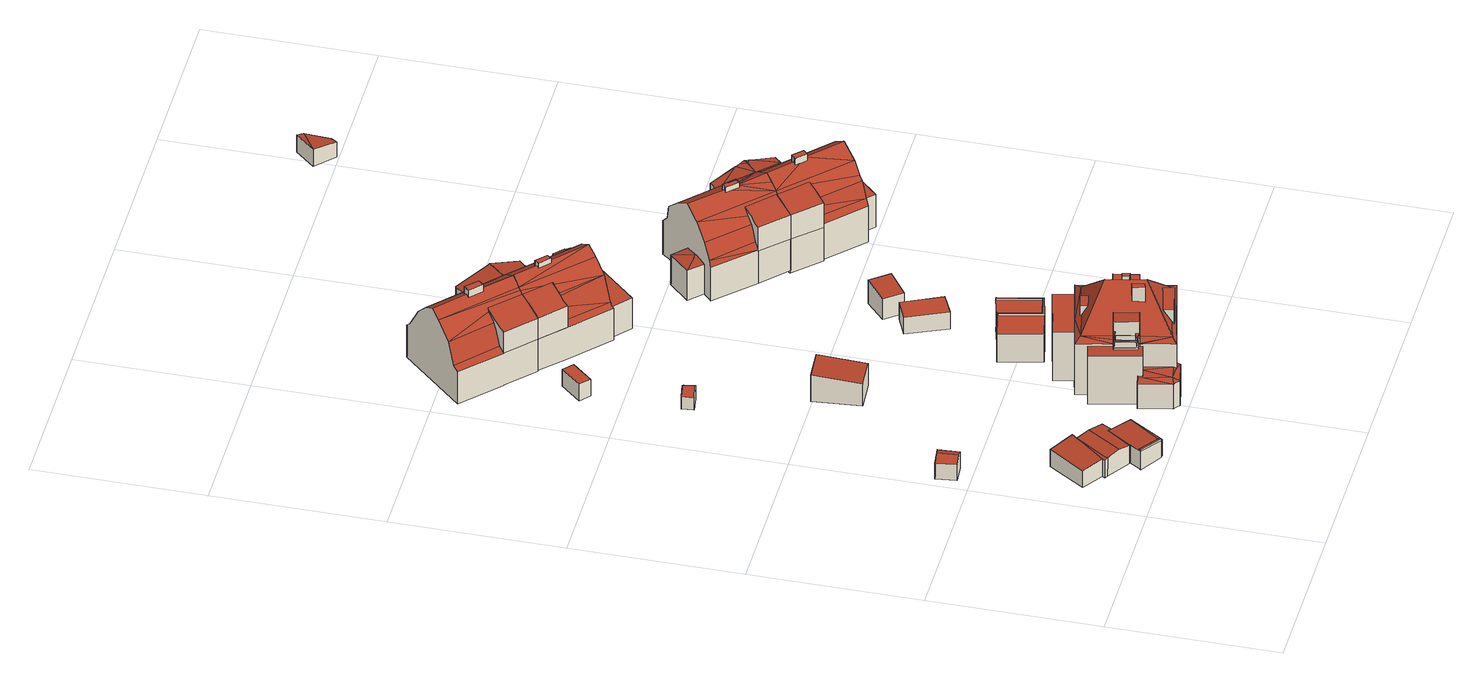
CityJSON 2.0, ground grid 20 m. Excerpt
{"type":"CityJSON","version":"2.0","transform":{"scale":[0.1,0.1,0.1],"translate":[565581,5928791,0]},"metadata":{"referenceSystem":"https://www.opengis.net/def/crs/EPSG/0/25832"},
"CityObjects":{
"building1":{"type":"Building","attributes":{"Grundfläche 2D":"51.383623","Grundhöhe NN":"1.953"},"children":["building1-1"],"geometry":[{"type":"Solid","lod":"3","boundaries":[[[[0,1,2]],[[3,4,5,6,7,8,1,0]],[[5,4,9]],[[10,11,12,13,14]],[[15,11,10,9,4,16]],[[17,12,18,19,20]],[[17,21,14,12]],[[13,12,14]],[[10,14,22,23,9]],[[15,16,24,25]],[[26,12,11,15,25]],[[12,26,27,18]],[[19,18,27,28]],[[20,19,28,29]],[[17,20,29,30]],[[21,17,30,31]],[[14,21,31,22]],[[8,7,32,33]],[[1,8,33,34]],[[2,1,34,35]],[[0,2,35,36]],[[4,3,0,36,24,16]],[[5,9,23,37]],[[7,6,5,37,38,32]],[[38,37,23,22,31,30,29,28,27,26,25,24,36,35,34,33,32]]]],"semantics":{"surfaces":[{"type":"RoofSurface"},{"type":"WallSurface"},{"type":"GroundSurface"}],"values":[[0,0,0,0,0,0,0,1,1,1,1,1,1,1,1,1,1,1,1,1,1,1,1,1,2]]}}]},
"building1-1":{"type":"BuildingInstallation","parents":["building1"],"geometry":[{"type":"MultiSurface","lod":"3","boundaries":[[[39,40,41,42]],[[41,40,7,8]],[[42,41,8,1]],[[39,42,1,6]],[[40,39,6,7]]],"semantics":{"surfaces":[{"type":"RoofSurface"},{"type":"WallSurface"}],"values":[0,1,1,1,1]}}]},
"building2":{"type":"Building","attributes":{"Grundfläche 2D":"5.694814","Grundhöhe NN":"0.767"},"geometry":[{"type":"Solid","lod":"3","boundaries":[[[[43,44,45,46]],[[47,43,46,48]],[[48,46,45,49,50]],[[47,48,50,51]],[[44,43,47,51,52]],[[45,44,52,49]],[[50,49,52,51]]]],"semantics":{"surfaces":[{"type":"RoofSurface"},{"type":"WallSurface"},{"type":"GroundSurface"}],"values":[[0,0,1,1,1,1,2]]}}]},
"building3":{"type":"Building","attributes":{"Grundfläche 2D":"2.641068","Grundhöhe NN":"1.704"},"geometry":[{"type":"Solid","lod":"3","boundaries":[[[[53,54,55,56]],[[57,54,53,58]],[[56,55,59,60]],[[58,53,56,60,61]],[[57,58,61,62]],[[59,55,54,57,62]],[[60,59,62,61]]]],"semantics":{"surfaces":[{"type":"RoofSurface"},{"type":"WallSurface"},{"type":"GroundSurface"}],"values":[[0,0,1,1,1,1,2]]}}]},
"building4":{"type":"Building","attributes":{"Grundfläche 2D":"21.350128","Grundhöhe NN":"1.520"},"geometry":[{"type":"Solid","lod":"3","boundaries":[[[[63,64,65,66]],[[67,68,66,65]],[[68,69,63,66]],[[69,70,64,63]],[[70,67,65,64]],[[70,69,68,67]]]],"semantics":{"surfaces":[{"type":"RoofSurface"},{"type":"WallSurface"},{"type":"GroundSurface"}],"values":[[0,1,1,1,1,2]]}}]},
"building5":{"type":"Building","attributes":{"Grundfläche 2D":"4.920614","Grundhöhe NN":"1.824"},"geometry":[{"type":"Solid","lod":"3","boundaries":[[[[71,72,73,74]],[[75,76,74,73]],[[76,77,71,74]],[[77,78,72,71]],[[78,75,73,72]],[[78,77,76,75]]]],"semantics":{"surfaces":[{"type":"RoofSurface"},{"type":"WallSurface"},{"type":"GroundSurface"}],"values":[[0,1,1,1,1,2]]}}]},
"building6":{"type":"Building","attributes":{"Grundfläche 2D":"151.553646","Grundhöhe NN":"2.219"},"children":["building6-1","building6-2","building6-3","building6-4","building6-5","building6-6","building6-7","building6-8"],"geometry":[{"type":"MultiSurface","lod":"3","boundaries":[[[79,80,81]],[[82,83,84,85,86,81,87]],[[87,81,80,88,89]],[[90,80,79]],[[91,92,90]],[[93,80,90,92,94]],[[95,92,91]],[[96,97,98]],[[99,95,96,98,100]],[[101,102,98,97,103,104,105]],[[99,106,95]],[[95,106,107]],[[105,108,109]],[[110,92,95,107,111]],[[112,104,113,84]],[[108,105,104,112,84,114,115]],[[116,117,92,110,111]],[[118,85,84,113]],[[88,80,119,120,121,87,89]],[[119,92,117,116,115,114,84,121,120]],[[92,119,80,93,94]],[[82,87,121,84,83]],[[122,123,124,125,126,127,128,129,130,131]],[[132,133,134]],[[135,136,137,138,139,132]],[[132,139,133]],[[140,141,138,137]],[[141,139,138]],[[142,143,139,141]],[[143,144,145,139]],[[146,145,144]],[[133,139,145]],[[147,148,149,150]],[[127,126,151,152]],[[135,128,127,152,153,136]],[[129,128,135,132,134]],[[154,140,137,136,153,155]],[[141,140,154,156]],[[157,143,142,141,156,158]],[[144,143,157,159]],[[146,144,159,160]],[[149,148,161,162]],[[150,149,162,163]],[[147,150,163,164]],[[79,81,165,166]],[[147,164,167,91,90,79,166,161,148]],[[125,95,91,167,151,126]],[[96,95,125,124]],[[103,97,96,124,123,122]],[[103,122,131,104]],[[104,131,130,113]],[[134,133,145,85,118,113,130,129]],[[165,81,86,85,145,146,160]],[[161,166,165,160,159,157,158,156,154,155,153,152,151,167,164,163,162]]],"semantics":{"surfaces":[{"type":"RoofSurface"},{"type":"WallSurface"},{"type":"GroundSurface"}],"values":[0,0,0,0,0,0,0,0,0,0,0,0,0,0,0,0,0,0,0,0,0,0,0,0,0,0,0,0,0,0,0,0,0,1,1,1,1,1,1,1,1,1,1,1,1,1,1,1,1,1,1,1,1,2]}}]},
"building6-1":{"type":"BuildingInstallation","parents":["building6"],"geometry":[{"type":"MultiSurface","lod":"3","boundaries":[[[168,169,170,171,172,173]],[[174,175,116,115,176,177,171,170,169,168,178]],[[177,114,172,171]],[[168,173,178]]],"semantics":{"surfaces":[{"type":"RoofSurface"},{"type":"WallSurface"}],"values":[0,1,1,1]}}]},
"building6-2":{"type":"BuildingInstallation","parents":["building6"],"geometry":[{"type":"MultiSurface","lod":"3","boundaries":[[[179,180,181,182]],[[183,184,180,179]],[[180,184,185,181]],[[186,187,182,181,185]],[[187,183,179,182]]],"semantics":{"surfaces":[{"type":"RoofSurface"},{"type":"WallSurface"}],"values":[0,1,1,1,1]}}]},
"building6-3":{"type":"BuildingInstallation","parents":["building6"],"geometry":[{"type":"MultiSurface","lod":"3","boundaries":[[[188,189,190,191]],[[191,190,192,88]],[[189,188,89,193]],[[193,192,190,189]]],"semantics":{"surfaces":[{"type":"RoofSurface"},{"type":"WallSurface"}],"values":[0,1,1,1]}}]},
"building6-4":{"type":"BuildingInstallation","parents":["building6"],"geometry":[{"type":"MultiSurface","lod":"3","boundaries":[[[194,195,196,197]],[[198,199,197,196]],[[194,197,199,200]],[[195,194,200,201]],[[201,198,196,195]]],"semantics":{"surfaces":[{"type":"RoofSurface"},{"type":"WallSurface"}],"values":[0,1,1,1,1]}}]},
"building6-5":{"type":"BuildingInstallation","parents":["building6"],"geometry":[{"type":"MultiSurface","lod":"3","boundaries":[[[202,203,204,205]],[[206,207,208,204,203]],[[209,82,205,204,208]],[[203,202,83,206]]],"semantics":{"surfaces":[{"type":"RoofSurface"},{"type":"WallSurface"}],"values":[0,1,1,1]}}]},
"building6-6":{"type":"BuildingInstallation","parents":["building6"],"geometry":[{"type":"MultiSurface","lod":"3","boundaries":[[[210,211,212,213,214]],[[210,214,213,215,94]],[[212,211,93,216]],[[216,215,213,212]]],"semantics":{"surfaces":[{"type":"RoofSurface"},{"type":"WallSurface"}],"values":[0,1,1,1]}}]},
"building6-7":{"type":"BuildingInstallation","parents":["building6"],"geometry":[{"type":"MultiSurface","lod":"3","boundaries":[[[217,218,219]],[[218,220,219]],[[220,221,222,223,219]],[[217,224,177]],[[177,225,217]],[[218,217,225]],[[226,225,177,176,227]],[[228,222,221]],[[229,230,231,228]],[[231,222,228]],[[232,233,230]],[[233,234,235,230]],[[235,231,230]],[[235,234,175,174,236]],[[115,108,109,226,227,176]],[[103,104,217,219]],[[224,217,104,113]],[[113,112,114,177,224]],[[109,105,225,226]],[[105,101,102,220,218,225]],[[102,98,221,220]],[[221,98,100,228]],[[100,99,106,230,229,228]],[[106,107,232,230]],[[175,234,233,232,107,111,116]],[[95,96,222,231,235,236,174,178,117,110]],[[96,97,103,219,223,222]]],"semantics":{"surfaces":[{"type":"RoofSurface"},{"type":"WallSurface"}],"values":[0,0,0,0,0,0,0,0,0,0,0,0,0,0,1,1,1,1,1,1,1,1,1,1,1,1,1]}}]},
"building6-8":{"type":"BuildingInstallation","parents":["building6"],"geometry":[{"type":"MultiSurface","lod":"3","boundaries":[[[237,238,239,240,241,242,243,244,245,246,247,248]],[[242,100,98]],[[242,98,243]],[[98,102,244,243]],[[101,105,246,245,244,102]],[[106,240,239,107]],[[109,247,246,105]],[[111,107,239,238,116]],[[106,99,100,242,241,240]],[[108,115,237,248,247,109]],[[116,238,237,115]]],"semantics":{"surfaces":[{"type":"RoofSurface"},{"type":"WallSurface"}],"values":[0,1,1,1,1,1,1,1,1,1,1]}}]},
"building7":{"type":"Building","attributes":{"Grundfläche 2D":"103.841696","Grundhöhe NN":"1.842"},"children":["building7-1"],"geometry":[{"type":"Solid","lod":"3","boundaries":[[[[249,250,251,252,253,254,255,256,257]],[[258,259,260]],[[261,262,263,264,265,266,267,268,269,270,260,259,271]],[[272,273,274,275,276]],[[277,272,276,278]],[[277,254,253,279,280,272]],[[281,280,279]],[[282,280,281,283,284,285]],[[286,287,284,283,288]],[[285,284,287,286,288,289,290,282]],[[291,274,273,292]],[[293,290,289]],[[266,265,294]],[[294,290,293,267,266]],[[294,265,264,295]],[[295,296,297,298,299,294]],[[300,301,299,298,302]],[[299,301,303,304,305]],[[306,307,249,257,291]],[[250,249,307,308,309,310,253,252,251]],[[276,275,274,291,257,256,255,254,277,278]],[[268,293,311,312,313,260,270,269]],[[313,300,258,260]],[[300,302,259,258]],[[302,298,271,259]],[[296,295,264,263,262,261,271,298,297]],[[268,267,293]],[[314,313,312,311,293,289,288,283,281,279,253,310,309,308,307,315,316,317,318]],[[319,303,301,300,313,314,320]],[[305,304,303,319,321]],[[292,273,272,280,282,290,294,299,305,321,322]],[[323,315,307,306,291,292,322,324]],[[314,318,317,316,315,323,324,322,321,319,320]]]],"semantics":{"surfaces":[{"type":"RoofSurface"},{"type":"WallSurface"},{"type":"GroundSurface"}],"values":[[0,0,0,0,0,0,0,0,0,0,0,0,0,0,0,0,0,0,1,1,1,1,1,1,1,1,1,1,1,1,1,1,2]]}}]},
"building7-1":{"type":"BuildingInstallation","parents":["building7"],"geometry":[{"type":"MultiSurface","lod":"3","boundaries":[[[325,326,327,328,329,330,331,332]],[[333,334,327,326]],[[334,284,286,335,330,329,328,327]],[[335,336,331,330]],[[285,333,326,325,332,331,336,287]]],"semantics":{"surfaces":[{"type":"RoofSurface"},{"type":"WallSurface"}],"values":[0,1,1,1,1]}}]},
"building8":{"type":"Building","attributes":{"Grundfläche 2D":"32.185912","Grundhöhe NN":"0.661"},"children":["building8-1"],"geometry":[{"type":"Solid","lod":"3","boundaries":[[[[337,338,339,340,341,342,343]],[[340,339,344,345,341]],[[344,339,346,347]],[[345,344,347,348]],[[341,345,348,349]],[[343,342,350,351]],[[352,338,337,343,351,353]],[[339,338,352,346]],[[342,341,349,350]],[[348,347,346,352,353,351,350,349]]]],"semantics":{"surfaces":[{"type":"RoofSurface"},{"type":"WallSurface"},{"type":"GroundSurface"}],"values":[[0,0,1,1,1,1,1,1,1,2]]}}]},
"building8-1":{"type":"BuildingInstallation","parents":["building8"],"geometry":[{"type":"MultiSurface","lod":"3","boundaries":[[[354,355,356,357,358,359,360,361]],[[340,341,357,356]],[[341,342,358,357]],[[342,343,359,358]],[[343,337,360,359]],[[337,362,361,360]],[[362,363,354,361]],[[355,354,363,364]],[[364,340,356,355]]],"semantics":{"surfaces":[{"type":"RoofSurface"},{"type":"WallSurface"}],"values":[0,1,1,1,1,1,1,1,1]}}]},
"building9":{"type":"Building","attributes":{"Grundfläche 2D":"115.606271","Grundhöhe NN":"1.912"},"children":["building9-1","building9-2"],"geometry":[{"type":"Solid","lod":"3","boundaries":[[[[252,251,365,250,249,366,367,368,369,370,371,372,373,374,253]],[[375,376,377,378,379,380,375,381,307]],[[382,379,383,384]],[[380,379,382]],[[384,383,385]],[[279,374,373,386,383,387,281]],[[374,279,253]],[[385,383,386]],[[388,281,387]],[[389,388,390,289,288,391]],[[288,283,281,388,389,391]],[[392,289,390]],[[393,394,293,395,392]],[[392,395,293,396,289]],[[312,397,393,398,399]],[[394,393,397,312,311,293]],[[300,398,400,401,303]],[[312,399,398,300,313]],[[402,403,404,405,406,407]],[[249,250,365,251,252,253,408,309,308,307]],[[375,367,366,249,307,381]],[[370,369,368,367,375,380,382,384,385,386,373,372,371]],[[409,376,375,307,410,411]],[[409,412,405,404,403,402,413,414,415,400,398,393,392,390,388,387,383,379,378,377,376]],[[303,401,400,415,416]],[[417,418,419,420,421,422,423,424,410,307,308,309,408,253,279,281,283,288,289,396,293,311,312,313,300,303,416,425]],[[426,406,405,412]],[[407,406,426,427]],[[402,407,427,413]],[[411,410,424,423,422,421,420,419,418,417,425,416,415,414,413,427,426,412,409]]]],"semantics":{"surfaces":[{"type":"RoofSurface"},{"type":"WallSurface"},{"type":"GroundSurface"}],"values":[[0,0,0,0,0,0,0,0,0,0,0,0,0,0,0,0,0,0,0,1,1,1,1,1,1,1,1,1,1,2]]}}]},
"building9-1":{"type":"BuildingInstallation","parents":["building9"],"geometry":[{"type":"MultiSurface","lod":"3","boundaries":[[[428,429,430,431,432,433,434]],[[435,436,429,428]],[[436,437,389,438,432,431,430,429]],[[438,439,433,432]],[[439,391,435,428,434,433]]],"semantics":{"surfaces":[{"type":"RoofSurface"},{"type":"WallSurface"}],"values":[0,1,1,1,1]}}]},
"building9-2":{"type":"BuildingInstallation","parents":["building9"],"geometry":[{"type":"MultiSurface","lod":"3","boundaries":[[[260,270,269,268,440,441,395,394,397,442,443,258]],[[300,313,312,311,293,396,440,268,269,270,260,258]],[[441,440,396]],[[444,443,442,399,445]],[[444,300,258,443]]],"semantics":{"surfaces":[{"type":"RoofSurface"},{"type":"WallSurface"}],"values":[0,1,1,1,1]}}]},
"building10":{"type":"Building","attributes":{"Grundfläche 2D":"14.230480","Grundhöhe NN":"0.967"},"geometry":[{"type":"Solid","lod":"3","boundaries":[[[[446,447,448,449]],[[450,451,449,448]],[[451,452,446,449]],[[452,453,447,446]],[[453,450,448,447]],[[453,452,451,450]]]],"semantics":{"surfaces":[{"type":"RoofSurface"},{"type":"WallSurface"},{"type":"GroundSurface"}],"values":[[0,1,1,1,1,2]]}}]},
"building11":{"type":"Building","attributes":{"Grundfläche 2D":"8.762305","Grundhöhe NN":"0.967"},"geometry":[{"type":"Solid","lod":"3","boundaries":[[[[454,455,456,457]],[[458,459,457,456]],[[459,460,454,457]],[[460,461,455,454]],[[461,458,456,455]],[[461,460,459,458]]]],"semantics":{"surfaces":[{"type":"RoofSurface"},{"type":"WallSurface"},{"type":"GroundSurface"}],"values":[[0,1,1,1,1,2]]}}]},
"building12":{"type":"Building","attributes":{"Grundfläche 2D":"3.133432","Grundhöhe NN":"1.966"},"geometry":[{"type":"Solid","lod":"3","boundaries":[[[[462,463,464,465]],[[463,462,466,467]],[[464,463,467,468]],[[465,464,468,469]],[[462,465,469,466]],[[467,466,469,468]]]],"semantics":{"surfaces":[{"type":"RoofSurface"},{"type":"WallSurface"},{"type":"GroundSurface"}],"values":[[0,1,1,1,1,2]]}}]},
"building13":{"type":"Building","attributes":{"Grundfläche 2D":"1.754535","Grundhöhe NN":"1.950"},"geometry":[{"type":"Solid","lod":"3","boundaries":[[[[470,471,472,473,474,475]],[[466,469,475,474]],[[469,476,470,475]],[[476,477,471,470]],[[477,478,472,471]],[[478,479,473,472]],[[479,466,474,473]],[[479,478,477,476,469,466]]]],"semantics":{"surfaces":[{"type":"RoofSurface"},{"type":"WallSurface"},{"type":"GroundSurface"}],"values":[[0,1,1,1,1,1,1,2]]}}]},
"building14":{"type":"Building","attributes":{"Grundfläche 2D":"108.341414","Grundhöhe NN":"1.652"},"children":["building14-1"],"geometry":[{"type":"Solid","lod":"3","boundaries":[[[[480,481,482,483,484,485,486,487]],[[485,488,486]],[[489,490,491,492,486,488]],[[493,494,495,491,490]],[[496,497,498,499,500,501,502,503,504]],[[505,506,507]],[[506,505,508,509]],[[500,499,510,511,512]],[[508,512,511,509]],[[513,507,506]],[[510,514,515]],[[516,511,510,517,518]],[[517,510,515]],[[519,515,514]],[[520,515,519]],[[517,520,521,518]],[[520,517,515]],[[522,523,524,488]],[[525,526,527,521,488,485,484]],[[488,521,520]],[[528,529,530]],[[527,526,528,530]],[[531,532,530,529,533,534]],[[531,535,536]],[[536,535,537]],[[538,535,531,534]],[[520,539,488]],[[540,541,542]],[[540,542,543]],[[544,540,543,545]],[[480,487,533,529,528,526,525,484,483,482,481]],[[524,523,546,547,537,495,494,493,490,489,488]],[[537,535,491,495]],[[492,491,535,538,534,533,487,486]],[[548,549,496,504]],[[549,550,551,552,499,498,497,496]],[[502,501,500,512,508,505,507,548,504,503]],[[542,541,553,554]],[[543,542,554,555]],[[545,543,555,556]],[[510,499,552,551,550,549,557,558,559,560,561,562,563,564,565,566,567,536,537,547,546,523,522,488,539,520,519,514]],[[532,531,536,567,568]],[[569,570,553,541,540,544,545,556,571,572,513,506,509,511,516,518,521,527,530,532,568,573]],[[507,513,572,574]],[[548,507,574]],[[549,548,574,557]],[[570,569,573,568,567,566,565,564,563,562,561,560,559,558,557,574,572,571,556,575,556,555,554,553]]]],"semantics":{"surfaces":[{"type":"RoofSurface"},{"type":"WallSurface"},{"type":"GroundSurface"}],"values":[[0,0,0,0,0,0,0,0,0,0,0,0,0,0,0,0,0,0,0,0,0,0,0,0,0,0,0,0,0,0,1,1,1,1,1,1,1,1,1,1,1,1,1,1,1,1,2]]}}]},
"building14-1":{"type":"BuildingInstallation","parents":["building14"],"geometry":[{"type":"MultiSurface","lod":"3","boundaries":[[[576,577,578,579,580]],[[581,577,576,582,583]],[[515,584,578,577,581]],[[579,578,584,585]],[[585,517,580,579]],[[576,580,517,582]]],"semantics":{"surfaces":[{"type":"RoofSurface"},{"type":"WallSurface"}],"values":[0,1,1,1,1,1]}}]},
"building15":{"type":"Building","attributes":{"Grundfläche 2D":"107.711339","Grundhöhe NN":"1.441"},"children":["building15-1","building15-2"],"geometry":[{"type":"Solid","lod":"3","boundaries":[[[[586,587,588,589,590,591,592,499,593,498,497,496]],[[594,595,596,597,598]],[[599,600,594,601]],[[594,600,595]],[[602,603,599,601,604]],[[499,592,591,602,604,605,510]],[[606,607,605]],[[608,510,605,607]],[[609,610,611,612,519,613,607,606]],[[608,613,519,510]],[[613,608,607]],[[610,614,615,616,617,611]],[[618,619,616,615,614,620,621,546]],[[622,623,536,537,547,546,621,620]],[[624,625,626,627,628]],[[549,629,586,496]],[[591,590,589,588,587,586,629,597,596,595,600,599,603,602]],[[496,497,498,593,499,552,551,550,549]],[[627,626,630,631]],[[628,627,631,632]],[[624,628,632,633]],[[629,549,634,635]],[[597,629,635,636]],[[598,597,636,637]],[[625,624,633,638,639,622,620,614,610,609,606,605,604,601,594,598,637,630,626]],[[536,623,622,639,640]],[[641,642,546,547,537,536,640,643]],[[644,619,618,546,642,645]],[[645,646,616,619,644]],[[647,648,634,549,550,551,552,499,510,519,612,611,617,616,646,649]],[[632,631,630,637,636,635,634,648,647,649,646,645,642,641,643,640,639,638,633]]]],"semantics":{"surfaces":[{"type":"RoofSurface"},{"type":"WallSurface"},{"type":"GroundSurface"}],"values":[[0,0,0,0,0,0,0,0,0,0,0,0,0,0,0,1,1,1,1,1,1,1,1,1,1,1,1,1,1,1,2]]}}]},
"building15-1":{"type":"BuildingInstallation","parents":["building15"],"geometry":[{"type":"MultiSurface","lod":"3","boundaries":[[[650,651,652,653,654,655]],[[652,651,656,607]],[[657,653,652,607]],[[658,654,653,657]],[[658,613,655,654]],[[650,655,613,659]],[[608,656,651,650,659]]],"semantics":{"surfaces":[{"type":"RoofSurface"},{"type":"WallSurface"}],"values":[0,1,1,1,1,1,1]}}]},
"building15-2":{"type":"BuildingInstallation","parents":["building15"],"geometry":[{"type":"MultiSurface","lod":"3","boundaries":[[[494,493,490,660,495]],[[490,488,661,662,660]],[[539,663,664,488]],[[661,488,664,665]],[[666,667,662,661]],[[495,537,547,546,618,619,644,668,669,539,488,490,493,494]],[[669,617,663,539]],[[670,667,666,661,665,615,621]],[[662,667,670,537,495,660]]],"semantics":{"surfaces":[{"type":"RoofSurface"},{"type":"WallSurface"}],"values":[0,0,0,0,0,1,1,1,1]}}]},
"building16":{"type":"Building","attributes":{"Grundfläche 2D":"6.615937","Grundhöhe NN":"2.211"},"geometry":[{"type":"Solid","lod":"3","boundaries":[[[[671,672,673]],[[674,671,673,675]],[[676,677,673,672]],[[677,678,675,673]],[[679,676,672,671]],[[678,680,674,675]],[[680,679,671,674]],[[676,679,680,678,677]]]],"semantics":{"surfaces":[{"type":"RoofSurface"},{"type":"WallSurface"},{"type":"GroundSurface"}],"values":[[0,0,1,1,1,1,1,2]]}}]}
},
"vertices":[
[119,46,43],[91,7,43],[93,5,43],[96,62,45],[92,65,45],[73,36,45],[66,24,45],[64,22,45],[90,5,43],[72,36,45],[60,45,47],[86,85,47],[71,95,45],[47,58,45],[45,54,45],[103,74,44],[96,62,44],[43,60,44],[76,101,45],[47,119,43],[19,76,43],[41,56,44],[45,54,20],[72,36,20],[96,62,20],[103,74,20],[71,95,20],[76,101,20],[47,119,20],[19,76,20],[43,60,20],[41,56,20],[64,22,20],[90,5,20],[91,7,20],[93,5,20],[119,46,20],[73,36,20],[66,24,20],
[66,24,47],[64,22,47],[90,5,46],[91,7,46],
[23,240,35],[11,239,30],[14,215,30],[25,216,35],[35,242,30],[37,217,30],[14,215,8],[37,217,8],[35,242,8],[11,239,8],
[66,534,42],[68,521,42],[78,522,35],[76,535,35],[58,519,34],[57,533,34],[78,522,17],[76,535,17],[57,533,17],[58,519,17],
[147,346,45],[142,403,51],[105,400,51],[110,343,45],[105,400,15],[110,343,15],[147,346,15],[142,403,15],
[44,644,41],[55,634,41],[76,658,41],[65,668,41],[76,658,18],[65,668,18],[44,644,18],[55,634,18],
[275,146,92],[266,137,98],[300,38,92],[268,37,98],[231,27,97],[205,20,96],[199,14,92],[232,22,92],[288,42,98],[274,103,98],[281,74,98],[216,132,92],[174,122,92],[183,117,97],[234,129,98],[218,125,98],[183,81,92],[178,80,91],[183,56,91],[183,62,92],[183,80,92],[179,79,92],[186,55,92],[185,55,92],[184,53,91],[190,55,92],[190,56,92],[184,80,92],[184,79,92],[190,57,93],[189,57,92],[187,82,95],[187,80,94],[190,53,93],[190,53,92],[198,55,97],[197,59,97],[192,81,97],[191,83,97],[191,50,92],[232,102,140],[238,76,140],[243,57,140],[184,53,89],[183,56,89],[178,80,89],[183,81,89],[177,108,89],[161,104,88],[174,46,88],[191,50,89],[190,53,89],[190,55,89],[185,49,61],[199,18,60],[191,50,61],[174,46,61],[173,51,61],[172,51,60],[173,46,60],[181,14,60],[166,50,56],[174,12,56],[177,10,56],[182,6,56],[210,12,56],[199,14,59],[209,17,59],[198,128,88],[264,143,88],[258,167,88],[193,151,88],[177,108,22],[161,104,22],[173,51,22],[166,50,22],[172,51,22],[174,12,22],[182,6,22],[177,10,22],[210,12,22],[209,17,22],[264,143,22],[258,167,22],[193,151,22],[198,128,22],[300,38,22],[275,146,22],[174,122,22],
[192,83,116],[192,81,116],[197,59,116],[198,55,116],[216,59,115],[209,87,115],[192,83,103],[192,81,103],[197,59,101],[198,55,101],[192,83,97],
[222,69,143],[225,55,143],[231,57,143],[228,71,143],[222,69,124],[225,55,123],[231,57,129],[230,62,129],[228,71,130],
[266,71,113],[283,75,113],[277,104,113],[259,100,113],[277,104,97],[283,75,97],
[240,76,143],[245,77,143],[243,85,143],[239,84,143],[243,85,133],[239,84,138],[240,76,138],[245,77,133],
[228,36,113],[231,24,113],[269,33,113],[266,46,113],[231,24,94],[246,27,94],[269,33,94],[268,35,96],
[220,118,110],[236,121,111],[234,130,111],[218,126,110],[218,125,110],[218,126,97],[234,130,98],
[190,55,100],[186,55,100],[184,53,99],[185,55,100],[183,62,100],[178,80,99],[183,56,99],[190,53,100],[190,56,100],[189,57,100],[190,57,100],[179,79,100],[183,80,100],[184,80,101],[183,81,101],[184,79,101],[187,80,101],[192,81,102],[187,82,101],[191,83,102],
[197,59,91],[192,81,91],[184,79,91],[184,80,91],[183,80,91],[179,79,91],[183,62,91],[185,55,91],[186,55,91],[190,56,91],[189,57,91],[190,57,91],
[84,700,91],[86,701,92],[97,713,99],[98,715,100],[105,722,104],[73,753,104],[65,745,99],[64,744,99],[51,730,91],[149,769,105],[147,770,104],[148,768,105],[116,799,92],[112,794,92],[111,793,92],[106,788,92],[113,779,95],[127,755,103],[128,754,103],[132,750,105],[136,755,105],[137,756,105],[117,799,92],[20,784,92],[13,777,66],[57,736,67],[60,739,77],[64,744,92],[70,751,101],[65,745,93],[108,725,107],[33,798,110],[109,727,110],[41,807,118],[118,735,118],[87,764,118],[73,777,118],[88,764,118],[74,777,118],[118,736,118],[128,746,110],[51,817,110],[51,730,62],[8,771,62],[132,750,103],[61,828,95],[111,793,80],[112,794,79],[116,799,67],[117,799,67],[73,840,66],[149,769,67],[149,769,66],[147,770,67],[152,772,62],[120,802,62],[76,844,62],[52,730,62],[84,700,62],[86,701,63],[89,705,66],[97,713,92],[136,755,97],[137,756,95],[148,768,68],[148,768,18],[84,700,18],[86,701,18],[136,755,18],[137,756,18],[152,772,18],[149,769,18],[76,844,18],[8,771,18],[52,730,18],[51,730,18],
[73,777,126],[71,774,126],[85,761,126],[87,764,126],[88,764,126],[90,767,126],[77,780,126],[74,777,126],[71,774,116],[85,761,116],[90,767,116],[77,780,116],
[288,237,45],[262,230,45],[262,229,45],[262,228,45],[274,179,45],[301,186,45],[290,237,45],[229,222,45],[241,172,45],[262,229,7],[229,222,7],[241,172,7],[274,179,7],[301,186,7],[290,237,7],[262,230,7],[288,237,7],
[275,182,47],[264,229,47],[262,228,47],[274,179,47],[301,186,47],[290,237,47],[288,237,47],[299,187,47],[299,187,45],[275,182,45],[264,229,45],
[89,705,94],[112,674,91],[112,673,91],[114,675,92],[117,679,94],[122,684,97],[125,687,99],[126,688,100],[133,695,104],[126,702,104],[112,673,62],[156,632,62],[159,636,65],[160,636,66],[161,637,66],[117,679,66],[112,674,62],[122,684,81],[170,646,95],[125,687,92],[126,688,95],[132,694,102],[180,658,110],[190,668,118],[153,703,118],[199,678,110],[141,714,118],[203,682,102],[207,686,95],[136,746,103],[135,747,103],[131,750,104],[158,735,95],[221,701,66],[169,734,84],[224,704,62],[180,746,62],[203,682,61],[161,637,61],[160,636,61],[159,636,61],[180,617,61],[223,663,61],[98,715,95],[156,632,19],[84,700,19],[112,673,19],[159,636,19],[203,682,19],[221,701,19],[224,704,19],[152,772,19],[148,768,19],[137,756,19],[136,755,19],[132,750,19],[131,750,19],[118,736,19],[109,727,19],[86,701,19],[149,769,19],[180,617,19],[223,663,19],
[139,712,123],[151,701,123],[152,703,123],[153,703,123],[155,706,123],[143,717,123],[141,714,123],[139,712,116],[151,701,116],[152,703,118],[155,706,116],[143,717,116],
[131,750,105],[133,748,104],[165,730,92],[177,742,92],[177,742,67],[177,742,68],
[296,296,33],[275,342,33],[250,331,33],[271,284,33],[250,331,10],[271,284,10],[296,296,10],[275,342,10],
[286,339,38],[311,359,42],[294,381,42],[270,359,38],[294,381,10],[270,359,10],[286,339,10],[311,359,10],
[271,714,42],[260,725,42],[246,711,42],[258,700,42],[271,714,20],[260,725,20],[246,711,20],[258,700,20],
[264,694,38],[279,710,38],[272,716,40],[271,715,40],[271,714,40],[258,700,40],[264,694,20],[279,710,20],[272,716,20],[271,715,20],
[356,571,93],[354,569,93],[353,568,93],[352,567,93],[350,565,93],[354,558,95],[381,550,102],[357,572,93],[372,525,106],[382,535,106],[385,537,106],[384,546,104],[381,549,102],[388,540,106],[388,541,106],[389,542,106],[322,474,94],[322,475,95],[325,478,96],[341,494,104],[311,523,104],[307,518,101],[302,513,99],[295,507,96],[292,503,94],[295,507,71],[252,548,71],[292,503,63],[302,513,89],[259,555,89],[343,495,107],[270,566,107],[307,518,96],[250,546,63],[350,502,113],[329,535,119],[272,568,108],[317,547,119],[284,580,119],[357,509,119],[371,524,107],[298,594,107],[383,535,92],[385,537,89],[382,535,92],[352,567,91],[353,568,89],[312,608,89],[354,569,81],[356,571,71],[314,610,71],[361,576,63],[319,616,63],[357,572,69],[381,550,69],[384,546,69],[393,545,63],[389,542,69],[381,549,69],[372,524,106],[272,568,60],[284,580,58],[268,595,58],[245,571,58],[270,566,60],[260,556,58],[388,540,71],[388,541,70],[292,503,62],[322,474,61],[322,475,63],[325,478,71],[332,484,89],[284,580,17],[268,595,17],[245,571,17],[260,556,17],[322,474,17],[322,475,17],[357,509,17],[371,524,17],[372,524,17],[372,525,17],[383,535,17],[385,537,17],[388,540,17],[389,542,17],[393,545,17],[319,616,17],[312,608,17],[298,594,17],[252,548,17],[250,546,17],[314,610,17],[292,503,17],[270,566,17],
[315,545,124],[327,533,124],[332,538,124],[319,550,124],[317,547,124],[327,533,117],[315,545,117],[324,536,117],[332,538,117],[319,550,117],
[351,444,94],[352,446,95],[353,446,95],[356,449,96],[360,453,98],[371,465,104],[358,477,104],[332,484,99],[398,408,71],[356,449,71],[353,446,65],[352,446,63],[395,405,63],[362,455,89],[360,453,81],[404,414,89],[370,463,102],[363,457,91],[407,417,94],[415,425,107],[430,440,119],[394,475,119],[384,478,117],[431,441,119],[443,453,107],[370,522,107],[369,522,107],[382,485,119],[453,464,89],[409,506,89],[381,533,89],[372,524,104],[385,537,78],[385,537,79],[461,471,71],[416,513,71],[465,476,63],[421,518,63],[431,441,59],[430,440,59],[407,417,59],[422,403,59],[445,427,59],[351,444,60],[407,417,14],[422,403,14],[445,427,14],[431,441,14],[322,474,14],[351,444,14],[352,446,14],[395,405,14],[461,471,14],[465,476,14],[393,545,14],[388,541,14],[388,540,14],[389,542,14],[385,537,16],[385,537,14],[381,533,14],[357,509,14],[322,475,14],[370,522,14],
[380,483,126],[391,472,126],[394,475,126],[396,477,126],[385,488,126],[382,485,126],[391,472,117],[396,477,117],[385,488,117],[380,483,117],
[393,538,104],[409,506,94],[395,535,103],[377,520,104],[378,519,103],[406,503,94],[416,513,94],[417,514,94],[372,525,16],[372,524,16],[417,514,70],
[402,1037,44],[396,1043,45],[375,1020,45],[401,1006,43],[397,999,43],[396,1043,22],[375,1020,22],[397,999,22],[402,1037,22],[401,1006,22]
]}
